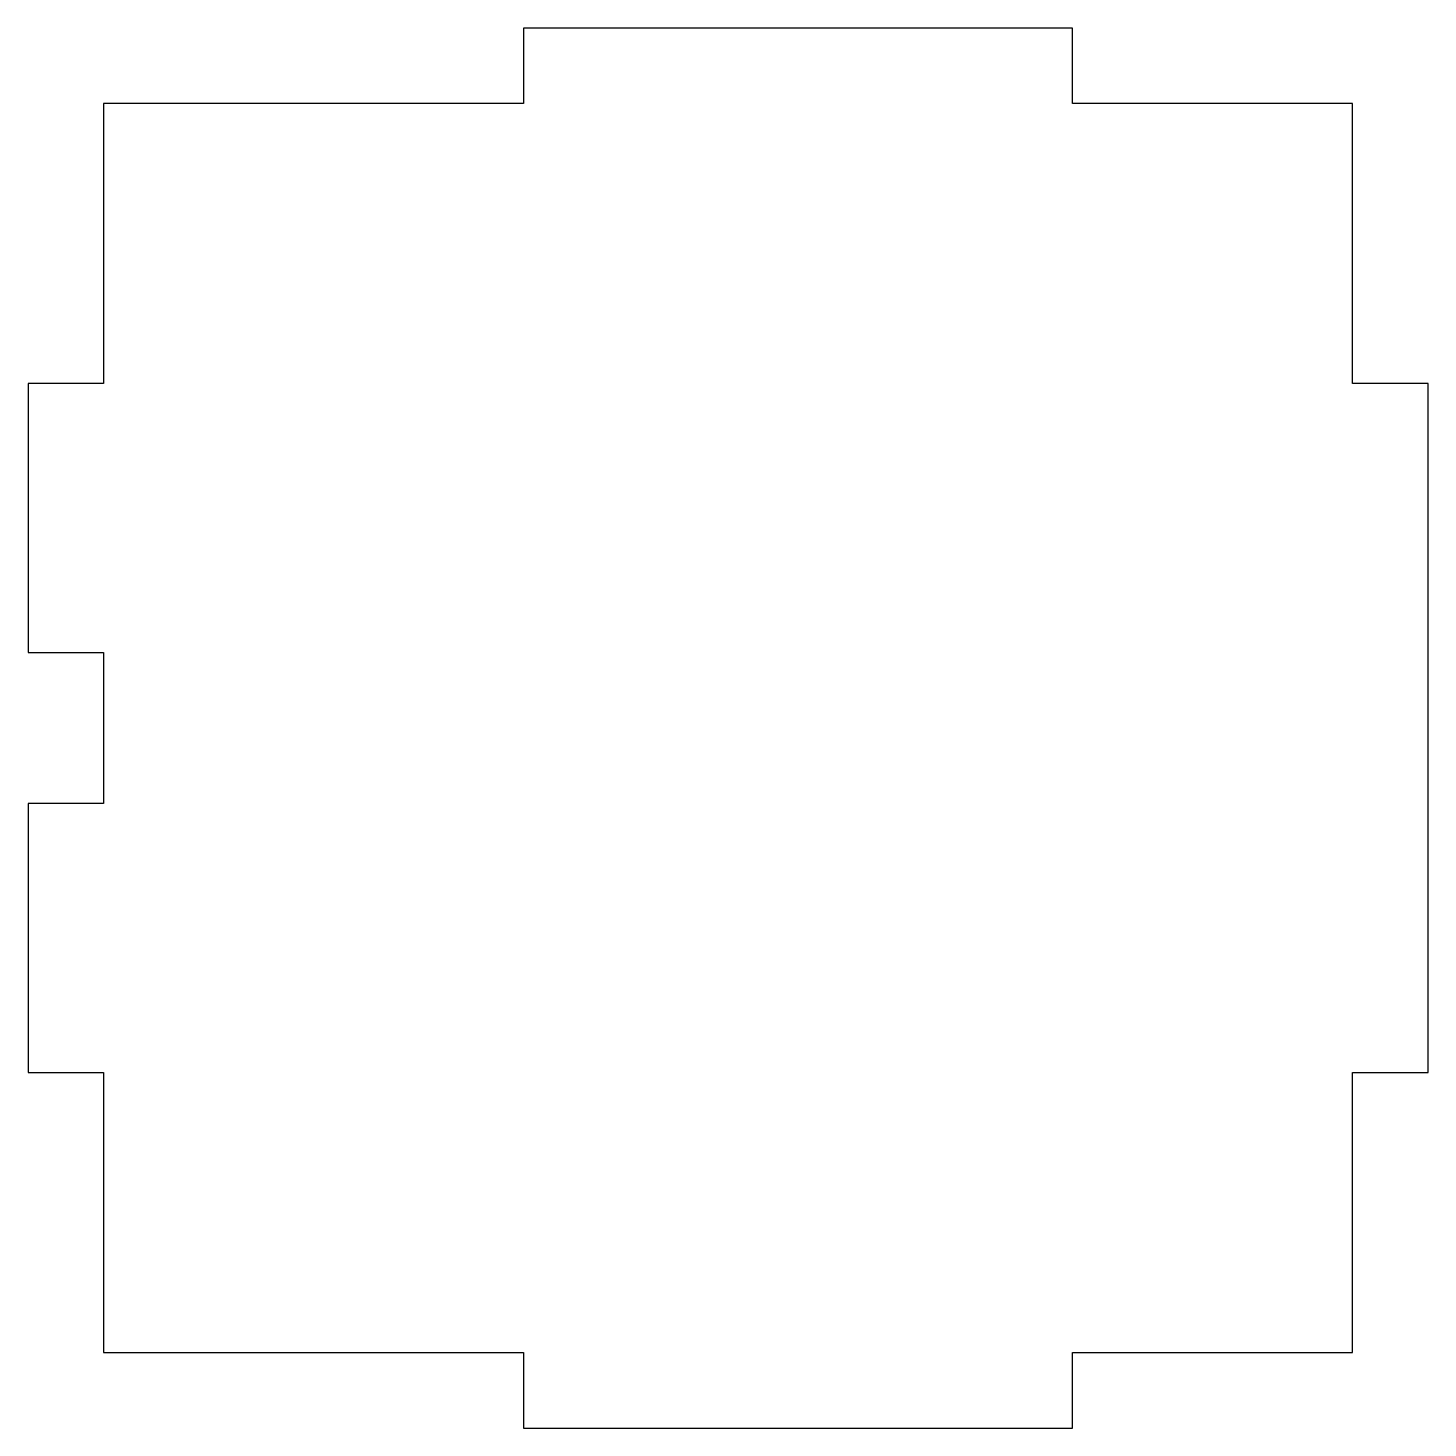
# Model space of a CAD drawing. Header units: metres. Extents: x 8 to 158, y 8 to 158.
import ezdxf

# ---------------------------------------------------------------- set-up
doc = ezdxf.new("R2010")
doc.units = ezdxf.units.M

msp = doc.modelspace()

# ---------------------------------------------------------------- linework, layer by layer
for p, q in [((119.4, 157.5), (60.6, 157.5)), ((60.6, 157.5), (60.6, 149.4)), ((119.4, 149.4), (119.4, 157.5)), ((60.6, 149.4), (15.6, 149.4)), ((15.6, 149.4), (15.6, 119.4)), ((149.4, 149.4), (119.4, 149.4)), ((149.4, 119.4), (149.4, 149.4)), ((15.6, 119.4), (7.5, 119.4)), ((7.5, 119.4), (7.5, 90.6)), ((157.5, 119.4), (149.4, 119.4)), ((157.5, 45.6), (157.5, 119.4)), ((7.5, 90.6), (15.6, 90.6)), ((15.6, 90.6), (15.6, 74.4)), ((15.6, 74.4), (7.5, 74.4)), ((7.5, 74.4), (7.5, 45.6)), ((7.5, 45.6), (15.6, 45.6)), ((15.6, 45.6), (15.6, 15.6)), ((149.4, 15.6), (149.4, 45.6)), ((149.4, 45.6), (157.5, 45.6)), ((15.6, 15.6), (60.6, 15.6)), ((60.6, 15.6), (60.6, 7.5)), ((119.4, 7.5), (119.4, 15.6)), ((119.4, 15.6), (149.4, 15.6)), ((60.6, 7.5), (119.4, 7.5))]:
    msp.add_line(p, q)

doc.saveas('drawing.dxf')
